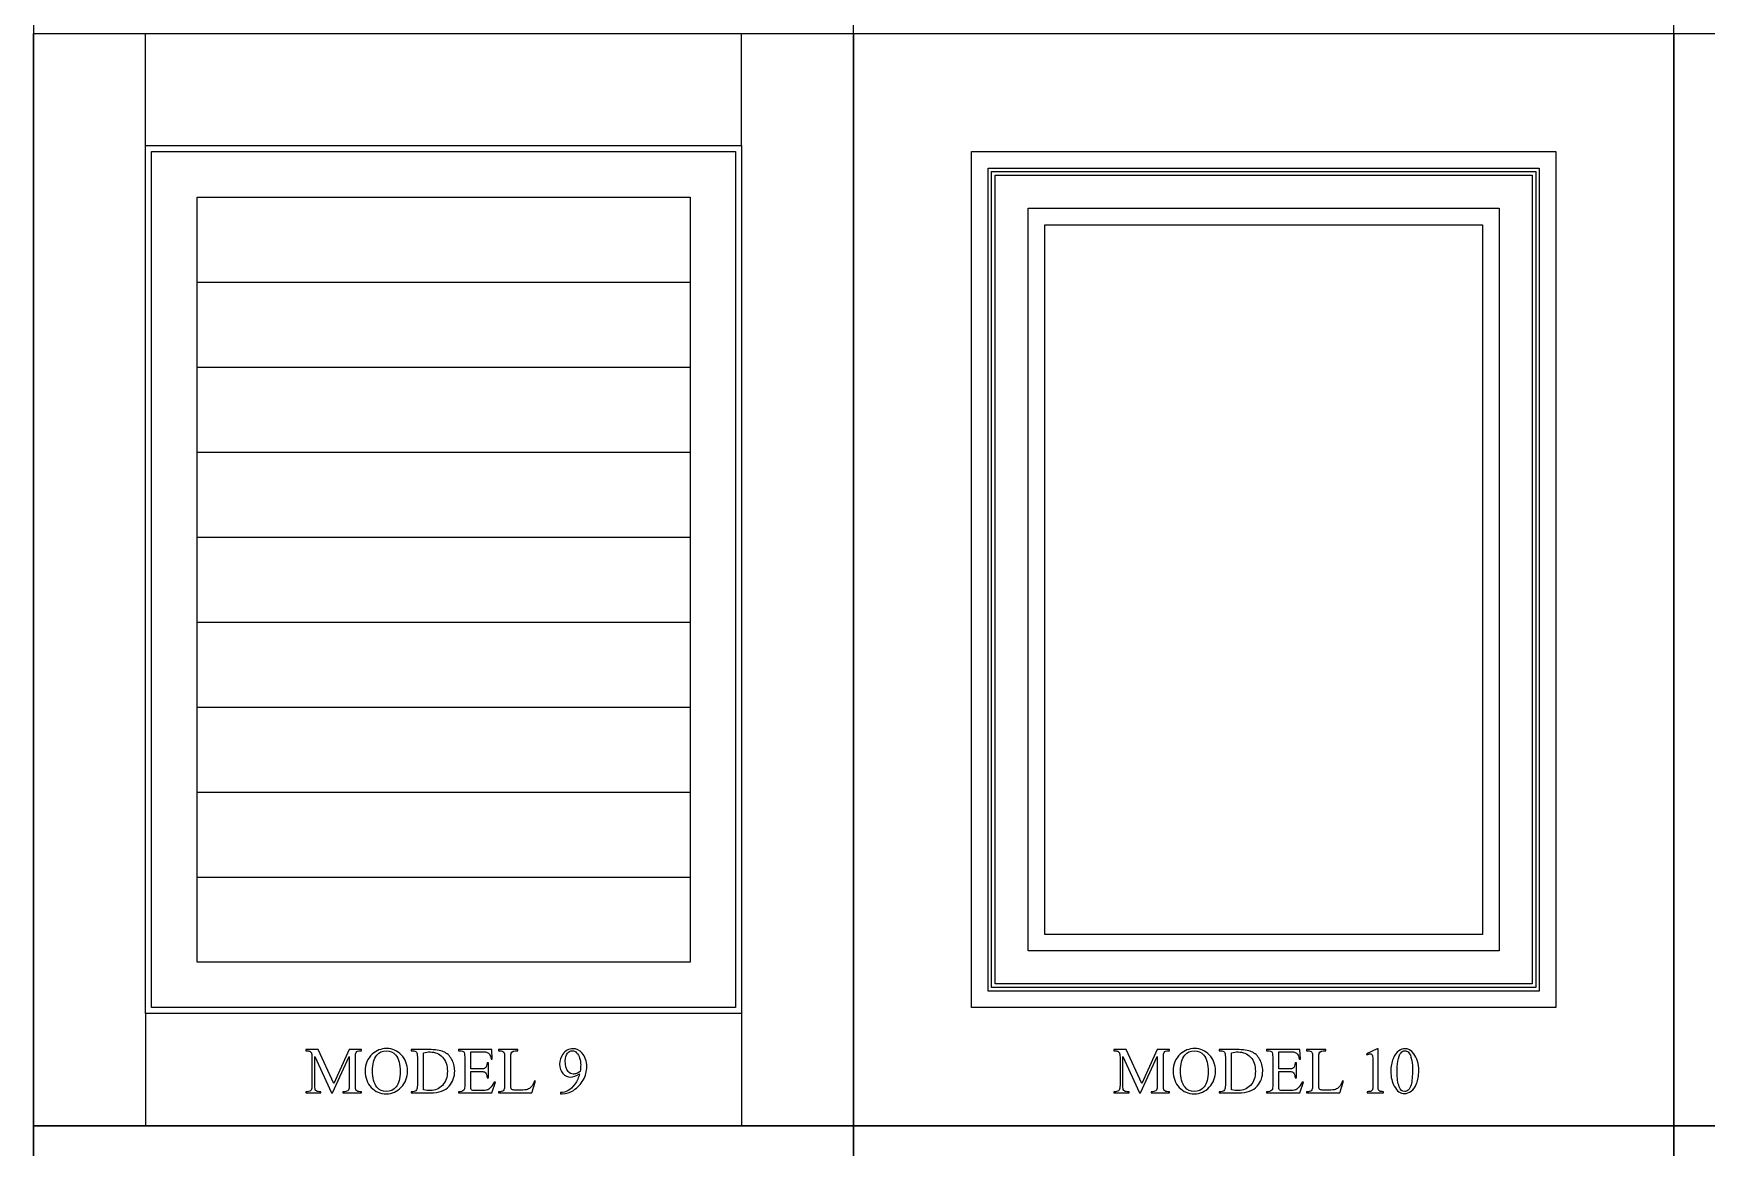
# Model space of a CAD drawing. Header units: millimetres. Extents: x 2553 to 3943, y 1218 to 3318.
# Drawn here: x 2553 to 3262, y 1671 to 2143 of the extents above; entities that cross this region are included whole.
import ezdxf

# ---------------------------------------------------------------- set-up
doc = ezdxf.new("R2010")
doc.units = ezdxf.units.MM
doc.layers.add('Katman 1', color=7, linetype='Continuous')

msp = doc.modelspace()

# ---------------------------------------------------------------- linework, layer by layer
for p, q in [((2900.93, 1218.25), (2900.93, 3068.25)), ((3248.43, 1218.25), (3248.43, 3068.25)), ((2553.43, 1680.75), (3943.43, 1680.75))]:
    msp.add_line(p, q)
at = {"color": 1}
for p, q in [((2600.93, 2095.75), (2600.93, 2143.25)), ((2853.43, 2095.75), (2853.43, 2143.25)), ((2600.93, 1728.25), (2600.93, 1680.75)), ((2853.43, 1728.25), (2853.43, 1680.75))]:
    msp.add_line(p, q, dxfattribs=at)
at = {"color": 40}
for p, q in [((2622.73, 2037.96), (2831.63, 2037.96)), ((2622.73, 2001.97), (2831.63, 2001.97)), ((2622.73, 1965.98), (2831.63, 1965.98)), ((2622.73, 1929.99), (2831.63, 1929.99)), ((2622.73, 1894), (2831.63, 1894)), ((2622.73, 1858.01), (2831.63, 1858.01)), ((2622.73, 1822.02), (2831.63, 1822.02)), ((2622.73, 1786.04), (2831.63, 1786.04))]:
    msp.add_line(p, q, dxfattribs=at)
msp.add_lwpolyline([(3943.43, 3068.25, 0.414214), (3693.43, 3318.25), (2803.43, 3318.25, 0.414214), (2553.43, 3068.25), (2553.43, 1218.25), (3943.43, 1218.25)], format="xyb", close=True)
for points in [[(2553.43, 2143.25), (2900.93, 2143.25), (2900.93, 1680.75), (2553.43, 1680.75)], [(2900.93, 2143.25), (3248.43, 2143.25), (3248.43, 1680.75), (2900.93, 1680.75)], [(3248.43, 2143.25), (3595.93, 2143.25), (3595.93, 1680.75), (3248.43, 1680.75)], [(2957.93, 2086.25), (3191.43, 2086.25), (3191.43, 1737.75), (2957.93, 1737.75)], [(2553.43, 1680.75), (2900.93, 1680.75), (2900.93, 1218.25), (2553.43, 1218.25)], [(2900.93, 1680.75), (3248.43, 1680.75), (3248.43, 1218.25), (2900.93, 1218.25)], [(3248.43, 1680.75), (3595.93, 1680.75), (3595.93, 1218.25), (3248.43, 1218.25)]]:
    msp.add_lwpolyline(points, close=True)
at = {"color": 1}
for points in [[(2600.93, 2095.75), (2853.43, 2095.75), (2853.43, 1728.25), (2600.93, 1728.25)], [(2959.43, 2084.75), (3189.93, 2084.75), (3189.93, 1739.25), (2959.43, 1739.25)]]:
    msp.add_lwpolyline(points, close=True, dxfattribs=at)
at = {"color": 40}
msp.add_lwpolyline([(2603.43, 2093.25), (2850.93, 2093.25), (2850.93, 1730.75), (2603.43, 1730.75)], close=True, dxfattribs=at)
at = {"color": 3}
msp.add_lwpolyline([(2950.93, 2093.25), (3198.43, 2093.25), (3198.43, 1730.75), (2950.93, 1730.75)], close=True, dxfattribs=at)
at = {"color": 6}
for points in [[(2960.93, 2083.25), (3188.43, 2083.25), (3188.43, 1740.75), (2960.93, 1740.75)], [(2974.93, 2069.25), (3174.43, 2069.25), (3174.43, 1754.75), (2974.93, 1754.75)]]:
    msp.add_lwpolyline(points, close=True, dxfattribs=at)
at = {"color": 4}
msp.add_lwpolyline([(2622.73, 2073.95), (2831.63, 2073.95), (2831.63, 1750.05), (2622.73, 1750.05)], close=True, dxfattribs=at)
at = {"color": 5}
msp.add_lwpolyline([(2981.93, 2062.25), (3167.43, 2062.25), (3167.43, 1761.75), (2981.93, 1761.75)], close=True, dxfattribs=at)
at = {"layer": 'Katman 1', "color": 250}
for points, knots in [([(2679.71, 1694.65), (2679.71, 1694.65), (2672.63, 1710.08), (2672.63, 1710.08), (2672.63, 1710.08), (2672.63, 1697.83), (2672.63, 1697.83), (2672.63, 1696.7), (2672.75, 1695.99), (2673, 1695.71), (2673.34, 1695.33), (2673.87, 1695.14), (2674.6, 1695.14), (2674.6, 1695.14), (2675.26, 1695.14), (2675.26, 1695.14), (2675.26, 1695.14), (2675.26, 1694.65), (2675.26, 1694.65), (2675.26, 1694.65), (2668.81, 1694.65), (2668.81, 1694.65), (2668.81, 1694.65), (2668.81, 1695.14), (2668.81, 1695.14), (2668.81, 1695.14), (2669.47, 1695.14), (2669.47, 1695.14), (2670.25, 1695.14), (2670.81, 1695.38), (2671.14, 1695.85), (2671.34, 1696.14), (2671.44, 1696.8), (2671.44, 1697.83), (2671.44, 1697.83), (2671.44, 1709.81), (2671.44, 1709.81), (2671.44, 1710.62), (2671.35, 1711.21), (2671.17, 1711.57), (2671.04, 1711.83), (2670.8, 1712.05), (2670.46, 1712.23), (2670.12, 1712.41), (2669.57, 1712.49), (2668.81, 1712.49), (2668.81, 1712.49), (2668.81, 1712.99), (2668.81, 1712.99), (2668.81, 1712.99), (2674.07, 1712.99), (2674.07, 1712.99), (2674.07, 1712.99), (2680.68, 1698.65), (2680.68, 1698.65), (2680.68, 1698.65), (2687.24, 1712.99), (2687.24, 1712.99), (2687.24, 1712.99), (2692.44, 1712.99), (2692.44, 1712.99), (2692.44, 1712.99), (2692.44, 1712.49), (2692.44, 1712.49), (2692.44, 1712.49), (2691.8, 1712.49), (2691.8, 1712.49), (2691, 1712.49), (2690.45, 1712.26), (2690.11, 1711.79), (2689.92, 1711.5), (2689.81, 1710.84), (2689.81, 1709.81), (2689.81, 1709.81), (2689.81, 1697.83), (2689.81, 1697.83), (2689.81, 1696.7), (2689.94, 1695.99), (2690.2, 1695.71), (2690.53, 1695.33), (2691.07, 1695.14), (2691.8, 1695.14), (2691.8, 1695.14), (2692.44, 1695.14), (2692.44, 1695.14), (2692.44, 1695.14), (2692.44, 1694.65), (2692.44, 1694.65), (2692.44, 1694.65), (2684.58, 1694.65), (2684.58, 1694.65), (2684.58, 1694.65), (2684.58, 1695.14), (2684.58, 1695.14), (2684.58, 1695.14), (2685.24, 1695.14), (2685.24, 1695.14), (2686.04, 1695.14), (2686.59, 1695.38), (2686.91, 1695.85), (2687.11, 1696.14), (2687.21, 1696.8), (2687.21, 1697.83), (2687.21, 1697.83), (2687.21, 1710.08), (2687.21, 1710.08), (2687.21, 1710.08), (2680.16, 1694.65), (2680.16, 1694.65), (2680.16, 1694.65), (2679.71, 1694.65), (2679.71, 1694.65)], [0, 0, 0, 0, 0.027027, 0.027027, 0.027027, 0.054054, 0.054054, 0.054054, 0.081081, 0.081081, 0.081081, 0.108108, 0.108108, 0.108108, 0.135135, 0.135135, 0.135135, 0.162162, 0.162162, 0.162162, 0.189189, 0.189189, 0.189189, 0.216216, 0.216216, 0.216216, 0.243243, 0.243243, 0.243243, 0.27027, 0.27027, 0.27027, 0.297297, 0.297297, 0.297297, 0.324324, 0.324324, 0.324324, 0.351351, 0.351351, 0.351351, 0.378378, 0.378378, 0.378378, 0.405405, 0.405405, 0.405405, 0.432432, 0.432432, 0.432432, 0.459459, 0.459459, 0.459459, 0.486486, 0.486486, 0.486486, 0.513514, 0.513514, 0.513514, 0.540541, 0.540541, 0.540541, 0.567568, 0.567568, 0.567568, 0.594595, 0.594595, 0.594595, 0.621622, 0.621622, 0.621622, 0.648649, 0.648649, 0.648649, 0.675676, 0.675676, 0.675676, 0.702703, 0.702703, 0.702703, 0.72973, 0.72973, 0.72973, 0.756757, 0.756757, 0.756757, 0.783784, 0.783784, 0.783784, 0.810811, 0.810811, 0.810811, 0.837838, 0.837838, 0.837838, 0.864865, 0.864865, 0.864865, 0.891892, 0.891892, 0.891892, 0.918919, 0.918919, 0.918919, 0.945946, 0.945946, 0.945946, 0.972973, 0.972973, 0.972973, 1, 1, 1, 1]), ([(2703.11, 1713.41), (2705.49, 1713.41), (2707.55, 1712.5), (2709.29, 1710.7), (2711.03, 1708.89), (2711.9, 1706.63), (2711.9, 1703.93), (2711.9, 1701.14), (2711.02, 1698.83), (2709.27, 1696.99), (2707.51, 1695.15), (2705.39, 1694.23), (2702.89, 1694.23), (2700.38, 1694.23), (2698.26, 1695.13), (2696.54, 1696.92), (2694.83, 1698.72), (2693.97, 1701.04), (2693.97, 1703.89), (2693.97, 1706.8), (2694.96, 1709.17), (2696.94, 1711.01), (2698.66, 1712.61), (2700.72, 1713.41), (2703.11, 1713.41)], [0, 0, 0, 0, 0.125, 0.125, 0.125, 0.25, 0.25, 0.25, 0.375, 0.375, 0.375, 0.5, 0.5, 0.5, 0.625, 0.625, 0.625, 0.75, 0.75, 0.75, 0.875, 0.875, 0.875, 1, 1, 1, 1]), ([(2702.85, 1712.44), (2701.22, 1712.44), (2699.9, 1711.83), (2698.92, 1710.61), (2697.69, 1709.1), (2697.07, 1706.88), (2697.07, 1703.95), (2697.07, 1700.96), (2697.71, 1698.65), (2698.98, 1697.04), (2699.96, 1695.81), (2701.26, 1695.2), (2702.87, 1695.2), (2704.59, 1695.2), (2706, 1695.87), (2707.12, 1697.21), (2708.24, 1698.56), (2708.8, 1700.68), (2708.8, 1703.57), (2708.8, 1706.71), (2708.18, 1709.06), (2706.95, 1710.6), (2705.96, 1711.83), (2704.6, 1712.44), (2702.85, 1712.44)], [0, 0, 0, 0, 0.125, 0.125, 0.125, 0.25, 0.25, 0.25, 0.375, 0.375, 0.375, 0.5, 0.5, 0.5, 0.625, 0.625, 0.625, 0.75, 0.75, 0.75, 0.875, 0.875, 0.875, 1, 1, 1, 1]), ([(2713.45, 1694.65), (2713.45, 1694.65), (2713.45, 1695.14), (2713.45, 1695.14), (2713.45, 1695.14), (2714.14, 1695.14), (2714.14, 1695.14), (2714.92, 1695.14), (2715.47, 1695.39), (2715.79, 1695.89), (2715.99, 1696.18), (2716.08, 1696.85), (2716.08, 1697.88), (2716.08, 1697.88), (2716.08, 1709.75), (2716.08, 1709.75), (2716.08, 1710.9), (2715.96, 1711.61), (2715.7, 1711.9), (2715.35, 1712.3), (2714.83, 1712.49), (2714.14, 1712.49), (2714.14, 1712.49), (2713.45, 1712.49), (2713.45, 1712.49), (2713.45, 1712.49), (2713.45, 1712.99), (2713.45, 1712.99), (2713.45, 1712.99), (2720.91, 1712.99), (2720.91, 1712.99), (2723.65, 1712.99), (2725.74, 1712.68), (2727.16, 1712.06), (2728.59, 1711.44), (2729.74, 1710.4), (2730.61, 1708.95), (2731.48, 1707.49), (2731.91, 1705.82), (2731.91, 1703.92), (2731.91, 1701.36), (2731.14, 1699.23), (2729.59, 1697.51), (2727.85, 1695.6), (2725.2, 1694.65), (2721.64, 1694.65), (2721.64, 1694.65), (2713.45, 1694.65), (2713.45, 1694.65)], [0, 0, 0, 0, 0.0625, 0.0625, 0.0625, 0.125, 0.125, 0.125, 0.1875, 0.1875, 0.1875, 0.25, 0.25, 0.25, 0.3125, 0.3125, 0.3125, 0.375, 0.375, 0.375, 0.4375, 0.4375, 0.4375, 0.5, 0.5, 0.5, 0.5625, 0.5625, 0.5625, 0.625, 0.625, 0.625, 0.6875, 0.6875, 0.6875, 0.75, 0.75, 0.75, 0.8125, 0.8125, 0.8125, 0.875, 0.875, 0.875, 0.9375, 0.9375, 0.9375, 1, 1, 1, 1]), ([(2718.68, 1695.99), (2719.83, 1695.74), (2720.78, 1695.61), (2721.56, 1695.61), (2723.64, 1695.61), (2725.37, 1696.35), (2726.75, 1697.82), (2728.12, 1699.29), (2728.81, 1701.28), (2728.81, 1703.79), (2728.81, 1706.32), (2728.12, 1708.32), (2726.75, 1709.78), (2725.37, 1711.24), (2723.61, 1711.97), (2721.45, 1711.97), (2720.64, 1711.97), (2719.72, 1711.84), (2718.68, 1711.58), (2718.68, 1711.58), (2718.68, 1695.99), (2718.68, 1695.99)], [0, 0, 0, 0, 0.142857, 0.142857, 0.142857, 0.285714, 0.285714, 0.285714, 0.428571, 0.428571, 0.428571, 0.571429, 0.571429, 0.571429, 0.714286, 0.714286, 0.714286, 0.857143, 0.857143, 0.857143, 1, 1, 1, 1]), ([(2738.75, 1712), (2738.75, 1712), (2738.75, 1704.75), (2738.75, 1704.75), (2738.75, 1704.75), (2742.79, 1704.75), (2742.79, 1704.75), (2743.84, 1704.75), (2744.53, 1704.9), (2744.88, 1705.22), (2745.35, 1705.63), (2745.61, 1706.36), (2745.67, 1707.4), (2745.67, 1707.4), (2746.17, 1707.4), (2746.17, 1707.4), (2746.17, 1707.4), (2746.17, 1701.01), (2746.17, 1701.01), (2746.17, 1701.01), (2745.67, 1701.01), (2745.67, 1701.01), (2745.54, 1701.9), (2745.41, 1702.48), (2745.29, 1702.73), (2745.13, 1703.05), (2744.86, 1703.3), (2744.49, 1703.48), (2744.12, 1703.66), (2743.56, 1703.75), (2742.79, 1703.75), (2742.79, 1703.75), (2738.75, 1703.75), (2738.75, 1703.75), (2738.75, 1703.75), (2738.75, 1697.7), (2738.75, 1697.7), (2738.75, 1696.89), (2738.79, 1696.39), (2738.86, 1696.22), (2738.93, 1696.04), (2739.05, 1695.9), (2739.23, 1695.8), (2739.41, 1695.69), (2739.76, 1695.64), (2740.26, 1695.64), (2740.26, 1695.64), (2743.37, 1695.64), (2743.37, 1695.64), (2744.4, 1695.64), (2745.15, 1695.72), (2745.62, 1695.86), (2746.09, 1696), (2746.54, 1696.29), (2746.97, 1696.71), (2747.53, 1697.27), (2748.1, 1698.11), (2748.68, 1699.24), (2748.68, 1699.24), (2749.24, 1699.24), (2749.24, 1699.24), (2749.24, 1699.24), (2747.66, 1694.65), (2747.66, 1694.65), (2747.66, 1694.65), (2733.52, 1694.65), (2733.52, 1694.65), (2733.52, 1694.65), (2733.52, 1695.14), (2733.52, 1695.14), (2733.52, 1695.14), (2734.17, 1695.14), (2734.17, 1695.14), (2734.6, 1695.14), (2735.01, 1695.25), (2735.4, 1695.46), (2735.69, 1695.6), (2735.89, 1695.82), (2735.99, 1696.11), (2736.1, 1696.4), (2736.15, 1696.99), (2736.15, 1697.88), (2736.15, 1697.88), (2736.15, 1709.81), (2736.15, 1709.81), (2736.15, 1710.97), (2736.03, 1711.69), (2735.8, 1711.95), (2735.47, 1712.31), (2734.93, 1712.49), (2734.17, 1712.49), (2734.17, 1712.49), (2733.52, 1712.49), (2733.52, 1712.49), (2733.52, 1712.49), (2733.52, 1712.99), (2733.52, 1712.99), (2733.52, 1712.99), (2747.66, 1712.99), (2747.66, 1712.99), (2747.66, 1712.99), (2747.85, 1708.95), (2747.85, 1708.95), (2747.85, 1708.95), (2747.33, 1708.95), (2747.33, 1708.95), (2747.14, 1709.93), (2746.93, 1710.59), (2746.7, 1710.96), (2746.47, 1711.32), (2746.13, 1711.6), (2745.68, 1711.79), (2745.32, 1711.93), (2744.69, 1712), (2743.78, 1712), (2743.78, 1712), (2738.75, 1712), (2738.75, 1712)], [0, 0, 0, 0, 0.025641, 0.025641, 0.025641, 0.051282, 0.051282, 0.051282, 0.076923, 0.076923, 0.076923, 0.102564, 0.102564, 0.102564, 0.128205, 0.128205, 0.128205, 0.153846, 0.153846, 0.153846, 0.179487, 0.179487, 0.179487, 0.205128, 0.205128, 0.205128, 0.230769, 0.230769, 0.230769, 0.25641, 0.25641, 0.25641, 0.282051, 0.282051, 0.282051, 0.307692, 0.307692, 0.307692, 0.333333, 0.333333, 0.333333, 0.358974, 0.358974, 0.358974, 0.384615, 0.384615, 0.384615, 0.410256, 0.410256, 0.410256, 0.435897, 0.435897, 0.435897, 0.461538, 0.461538, 0.461538, 0.487179, 0.487179, 0.487179, 0.512821, 0.512821, 0.512821, 0.538462, 0.538462, 0.538462, 0.564103, 0.564103, 0.564103, 0.589744, 0.589744, 0.589744, 0.615385, 0.615385, 0.615385, 0.641026, 0.641026, 0.641026, 0.666667, 0.666667, 0.666667, 0.692308, 0.692308, 0.692308, 0.717949, 0.717949, 0.717949, 0.74359, 0.74359, 0.74359, 0.769231, 0.769231, 0.769231, 0.794872, 0.794872, 0.794872, 0.820513, 0.820513, 0.820513, 0.846154, 0.846154, 0.846154, 0.871795, 0.871795, 0.871795, 0.897436, 0.897436, 0.897436, 0.923077, 0.923077, 0.923077, 0.948718, 0.948718, 0.948718, 0.974359, 0.974359, 0.974359, 1, 1, 1, 1]), ([(2765.75, 1699.71), (2765.75, 1699.71), (2766.19, 1699.61), (2766.19, 1699.61), (2766.19, 1699.61), (2764.62, 1694.65), (2764.62, 1694.65), (2764.62, 1694.65), (2750.42, 1694.65), (2750.42, 1694.65), (2750.42, 1694.65), (2750.42, 1695.14), (2750.42, 1695.14), (2750.42, 1695.14), (2751.11, 1695.14), (2751.11, 1695.14), (2751.88, 1695.14), (2752.44, 1695.39), (2752.77, 1695.9), (2752.96, 1696.18), (2753.05, 1696.85), (2753.05, 1697.88), (2753.05, 1697.88), (2753.05, 1709.75), (2753.05, 1709.75), (2753.05, 1710.9), (2752.93, 1711.61), (2752.67, 1711.9), (2752.32, 1712.3), (2751.8, 1712.49), (2751.11, 1712.49), (2751.11, 1712.49), (2750.42, 1712.49), (2750.42, 1712.49), (2750.42, 1712.49), (2750.42, 1712.99), (2750.42, 1712.99), (2750.42, 1712.99), (2758.72, 1712.99), (2758.72, 1712.99), (2758.72, 1712.99), (2758.72, 1712.49), (2758.72, 1712.49), (2757.75, 1712.5), (2757.07, 1712.42), (2756.67, 1712.23), (2756.28, 1712.04), (2756.01, 1711.8), (2755.87, 1711.52), (2755.73, 1711.24), (2755.65, 1710.55), (2755.65, 1709.48), (2755.65, 1709.48), (2755.65, 1697.91), (2755.65, 1697.91), (2755.65, 1697.16), (2755.73, 1696.65), (2755.87, 1696.37), (2755.98, 1696.17), (2756.15, 1696.03), (2756.37, 1695.94), (2756.59, 1695.85), (2757.3, 1695.81), (2758.48, 1695.81), (2758.48, 1695.81), (2759.82, 1695.81), (2759.82, 1695.81), (2761.23, 1695.81), (2762.22, 1695.91), (2762.79, 1696.12), (2763.35, 1696.32), (2763.88, 1696.69), (2764.35, 1697.22), (2764.81, 1697.74), (2765.28, 1698.58), (2765.75, 1699.71)], [0, 0, 0, 0, 0.04, 0.04, 0.04, 0.08, 0.08, 0.08, 0.12, 0.12, 0.12, 0.16, 0.16, 0.16, 0.2, 0.2, 0.2, 0.24, 0.24, 0.24, 0.28, 0.28, 0.28, 0.32, 0.32, 0.32, 0.36, 0.36, 0.36, 0.4, 0.4, 0.4, 0.44, 0.44, 0.44, 0.48, 0.48, 0.48, 0.52, 0.52, 0.52, 0.56, 0.56, 0.56, 0.6, 0.6, 0.6, 0.64, 0.64, 0.64, 0.68, 0.68, 0.68, 0.72, 0.72, 0.72, 0.76, 0.76, 0.76, 0.8, 0.8, 0.8, 0.84, 0.84, 0.84, 0.88, 0.88, 0.88, 0.92, 0.92, 0.92, 0.96, 0.96, 0.96, 1, 1, 1, 1]), ([(2776.69, 1694.26), (2776.69, 1694.26), (2776.69, 1694.76), (2776.69, 1694.76), (2777.86, 1694.78), (2778.95, 1695.05), (2779.95, 1695.58), (2780.96, 1696.11), (2781.93, 1697.04), (2782.87, 1698.35), (2783.81, 1699.68), (2784.46, 1701.13), (2784.83, 1702.69), (2783.42, 1701.79), (2782.15, 1701.34), (2781.01, 1701.34), (2779.72, 1701.34), (2778.62, 1701.84), (2777.71, 1702.83), (2776.79, 1703.83), (2776.33, 1705.15), (2776.33, 1706.79), (2776.33, 1708.39), (2776.79, 1709.82), (2777.71, 1711.07), (2778.81, 1712.59), (2780.26, 1713.35), (2782.04, 1713.35), (2783.54, 1713.35), (2784.83, 1712.73), (2785.9, 1711.48), (2787.21, 1709.94), (2787.87, 1708.04), (2787.87, 1705.78), (2787.87, 1703.74), (2787.37, 1701.84), (2786.37, 1700.08), (2785.37, 1698.32), (2783.98, 1696.86), (2782.2, 1695.69), (2780.75, 1694.74), (2779.17, 1694.26), (2777.46, 1694.26), (2777.46, 1694.26), (2776.69, 1694.26), (2776.69, 1694.26)], [0, 0, 0, 0, 0.066667, 0.066667, 0.066667, 0.133333, 0.133333, 0.133333, 0.2, 0.2, 0.2, 0.266667, 0.266667, 0.266667, 0.333333, 0.333333, 0.333333, 0.4, 0.4, 0.4, 0.466667, 0.466667, 0.466667, 0.533333, 0.533333, 0.533333, 0.6, 0.6, 0.6, 0.666667, 0.666667, 0.666667, 0.733333, 0.733333, 0.733333, 0.8, 0.8, 0.8, 0.866667, 0.866667, 0.866667, 0.933333, 0.933333, 0.933333, 1, 1, 1, 1]), ([(2785.05, 1703.69), (2785.21, 1704.86), (2785.3, 1705.8), (2785.3, 1706.5), (2785.3, 1707.37), (2785.15, 1708.32), (2784.85, 1709.33), (2784.55, 1710.34), (2784.13, 1711.11), (2783.59, 1711.65), (2783.05, 1712.19), (2782.43, 1712.47), (2781.74, 1712.47), (2780.94, 1712.47), (2780.24, 1712.11), (2779.64, 1711.39), (2779.04, 1710.67), (2778.74, 1709.6), (2778.74, 1708.17), (2778.74, 1706.28), (2779.14, 1704.79), (2779.94, 1703.72), (2780.52, 1702.95), (2781.24, 1702.56), (2782.09, 1702.56), (2782.5, 1702.56), (2782.99, 1702.66), (2783.55, 1702.86), (2784.12, 1703.05), (2784.62, 1703.34), (2785.05, 1703.69)], [0, 0, 0, 0, 0.1, 0.1, 0.1, 0.2, 0.2, 0.2, 0.3, 0.3, 0.3, 0.4, 0.4, 0.4, 0.5, 0.5, 0.5, 0.6, 0.6, 0.6, 0.7, 0.7, 0.7, 0.8, 0.8, 0.8, 0.9, 0.9, 0.9, 1, 1, 1, 1]), ([(3022.08, 1694.65), (3022.08, 1694.65), (3015, 1710.08), (3015, 1710.08), (3015, 1710.08), (3015, 1697.83), (3015, 1697.83), (3015, 1696.7), (3015.12, 1695.99), (3015.36, 1695.71), (3015.7, 1695.33), (3016.24, 1695.14), (3016.97, 1695.14), (3016.97, 1695.14), (3017.62, 1695.14), (3017.62, 1695.14), (3017.62, 1695.14), (3017.62, 1694.65), (3017.62, 1694.65), (3017.62, 1694.65), (3011.18, 1694.65), (3011.18, 1694.65), (3011.18, 1694.65), (3011.18, 1695.14), (3011.18, 1695.14), (3011.18, 1695.14), (3011.84, 1695.14), (3011.84, 1695.14), (3012.62, 1695.14), (3013.17, 1695.38), (3013.51, 1695.85), (3013.7, 1696.14), (3013.81, 1696.8), (3013.81, 1697.83), (3013.81, 1697.83), (3013.81, 1709.81), (3013.81, 1709.81), (3013.81, 1710.62), (3013.71, 1711.21), (3013.53, 1711.57), (3013.4, 1711.83), (3013.17, 1712.05), (3012.83, 1712.23), (3012.48, 1712.41), (3011.93, 1712.49), (3011.18, 1712.49), (3011.18, 1712.49), (3011.18, 1712.99), (3011.18, 1712.99), (3011.18, 1712.99), (3016.43, 1712.99), (3016.43, 1712.99), (3016.43, 1712.99), (3023.05, 1698.65), (3023.05, 1698.65), (3023.05, 1698.65), (3029.6, 1712.99), (3029.6, 1712.99), (3029.6, 1712.99), (3034.81, 1712.99), (3034.81, 1712.99), (3034.81, 1712.99), (3034.81, 1712.49), (3034.81, 1712.49), (3034.81, 1712.49), (3034.17, 1712.49), (3034.17, 1712.49), (3033.37, 1712.49), (3032.81, 1712.26), (3032.48, 1711.79), (3032.28, 1711.5), (3032.18, 1710.84), (3032.18, 1709.81), (3032.18, 1709.81), (3032.18, 1697.83), (3032.18, 1697.83), (3032.18, 1696.7), (3032.31, 1695.99), (3032.56, 1695.71), (3032.9, 1695.33), (3033.43, 1695.14), (3034.17, 1695.14), (3034.17, 1695.14), (3034.81, 1695.14), (3034.81, 1695.14), (3034.81, 1695.14), (3034.81, 1694.65), (3034.81, 1694.65), (3034.81, 1694.65), (3026.95, 1694.65), (3026.95, 1694.65), (3026.95, 1694.65), (3026.95, 1695.14), (3026.95, 1695.14), (3026.95, 1695.14), (3027.61, 1695.14), (3027.61, 1695.14), (3028.4, 1695.14), (3028.96, 1695.38), (3029.28, 1695.85), (3029.48, 1696.14), (3029.58, 1696.8), (3029.58, 1697.83), (3029.58, 1697.83), (3029.58, 1710.08), (3029.58, 1710.08), (3029.58, 1710.08), (3022.52, 1694.65), (3022.52, 1694.65), (3022.52, 1694.65), (3022.08, 1694.65), (3022.08, 1694.65)], [0, 0, 0, 0, 0.027027, 0.027027, 0.027027, 0.054054, 0.054054, 0.054054, 0.081081, 0.081081, 0.081081, 0.108108, 0.108108, 0.108108, 0.135135, 0.135135, 0.135135, 0.162162, 0.162162, 0.162162, 0.189189, 0.189189, 0.189189, 0.216216, 0.216216, 0.216216, 0.243243, 0.243243, 0.243243, 0.27027, 0.27027, 0.27027, 0.297297, 0.297297, 0.297297, 0.324324, 0.324324, 0.324324, 0.351351, 0.351351, 0.351351, 0.378378, 0.378378, 0.378378, 0.405405, 0.405405, 0.405405, 0.432432, 0.432432, 0.432432, 0.459459, 0.459459, 0.459459, 0.486486, 0.486486, 0.486486, 0.513514, 0.513514, 0.513514, 0.540541, 0.540541, 0.540541, 0.567568, 0.567568, 0.567568, 0.594595, 0.594595, 0.594595, 0.621622, 0.621622, 0.621622, 0.648649, 0.648649, 0.648649, 0.675676, 0.675676, 0.675676, 0.702703, 0.702703, 0.702703, 0.72973, 0.72973, 0.72973, 0.756757, 0.756757, 0.756757, 0.783784, 0.783784, 0.783784, 0.810811, 0.810811, 0.810811, 0.837838, 0.837838, 0.837838, 0.864865, 0.864865, 0.864865, 0.891892, 0.891892, 0.891892, 0.918919, 0.918919, 0.918919, 0.945946, 0.945946, 0.945946, 0.972973, 0.972973, 0.972973, 1, 1, 1, 1]), ([(3045.48, 1713.41), (3047.85, 1713.41), (3049.91, 1712.5), (3051.65, 1710.7), (3053.39, 1708.89), (3054.27, 1706.63), (3054.27, 1703.93), (3054.27, 1701.14), (3053.39, 1698.83), (3051.63, 1696.99), (3049.88, 1695.15), (3047.75, 1694.23), (3045.26, 1694.23), (3042.74, 1694.23), (3040.62, 1695.13), (3038.91, 1696.92), (3037.19, 1698.72), (3036.34, 1701.04), (3036.34, 1703.89), (3036.34, 1706.8), (3037.33, 1709.17), (3039.3, 1711.01), (3041.03, 1712.61), (3043.08, 1713.41), (3045.48, 1713.41)], [0, 0, 0, 0, 0.125, 0.125, 0.125, 0.25, 0.25, 0.25, 0.375, 0.375, 0.375, 0.5, 0.5, 0.5, 0.625, 0.625, 0.625, 0.75, 0.75, 0.75, 0.875, 0.875, 0.875, 1, 1, 1, 1]), ([(3045.22, 1712.44), (3043.58, 1712.44), (3042.27, 1711.83), (3041.28, 1710.61), (3040.05, 1709.1), (3039.43, 1706.88), (3039.43, 1703.95), (3039.43, 1700.96), (3040.07, 1698.65), (3041.35, 1697.04), (3042.33, 1695.81), (3043.62, 1695.2), (3045.23, 1695.2), (3046.95, 1695.2), (3048.37, 1695.87), (3049.49, 1697.21), (3050.61, 1698.56), (3051.17, 1700.68), (3051.17, 1703.57), (3051.17, 1706.71), (3050.55, 1709.06), (3049.32, 1710.6), (3048.33, 1711.83), (3046.97, 1712.44), (3045.22, 1712.44)], [0, 0, 0, 0, 0.125, 0.125, 0.125, 0.25, 0.25, 0.25, 0.375, 0.375, 0.375, 0.5, 0.5, 0.5, 0.625, 0.625, 0.625, 0.75, 0.75, 0.75, 0.875, 0.875, 0.875, 1, 1, 1, 1]), ([(3055.82, 1694.65), (3055.82, 1694.65), (3055.82, 1695.14), (3055.82, 1695.14), (3055.82, 1695.14), (3056.51, 1695.14), (3056.51, 1695.14), (3057.28, 1695.14), (3057.83, 1695.39), (3058.15, 1695.89), (3058.35, 1696.18), (3058.45, 1696.85), (3058.45, 1697.88), (3058.45, 1697.88), (3058.45, 1709.75), (3058.45, 1709.75), (3058.45, 1710.9), (3058.32, 1711.61), (3058.07, 1711.9), (3057.72, 1712.3), (3057.2, 1712.49), (3056.51, 1712.49), (3056.51, 1712.49), (3055.82, 1712.49), (3055.82, 1712.49), (3055.82, 1712.49), (3055.82, 1712.99), (3055.82, 1712.99), (3055.82, 1712.99), (3063.28, 1712.99), (3063.28, 1712.99), (3066.02, 1712.99), (3068.1, 1712.68), (3069.53, 1712.06), (3070.96, 1711.44), (3072.1, 1710.4), (3072.97, 1708.95), (3073.84, 1707.49), (3074.28, 1705.82), (3074.28, 1703.92), (3074.28, 1701.36), (3073.5, 1699.23), (3071.95, 1697.51), (3070.21, 1695.6), (3067.57, 1694.65), (3064.01, 1694.65), (3064.01, 1694.65), (3055.82, 1694.65), (3055.82, 1694.65)], [0, 0, 0, 0, 0.0625, 0.0625, 0.0625, 0.125, 0.125, 0.125, 0.1875, 0.1875, 0.1875, 0.25, 0.25, 0.25, 0.3125, 0.3125, 0.3125, 0.375, 0.375, 0.375, 0.4375, 0.4375, 0.4375, 0.5, 0.5, 0.5, 0.5625, 0.5625, 0.5625, 0.625, 0.625, 0.625, 0.6875, 0.6875, 0.6875, 0.75, 0.75, 0.75, 0.8125, 0.8125, 0.8125, 0.875, 0.875, 0.875, 0.9375, 0.9375, 0.9375, 1, 1, 1, 1]), ([(3061.05, 1695.99), (3062.19, 1695.74), (3063.15, 1695.61), (3063.92, 1695.61), (3066.01, 1695.61), (3067.74, 1696.35), (3069.12, 1697.82), (3070.49, 1699.29), (3071.18, 1701.28), (3071.18, 1703.79), (3071.18, 1706.32), (3070.49, 1708.32), (3069.12, 1709.78), (3067.74, 1711.24), (3065.97, 1711.97), (3063.81, 1711.97), (3063.01, 1711.97), (3062.08, 1711.84), (3061.05, 1711.58), (3061.05, 1711.58), (3061.05, 1695.99), (3061.05, 1695.99)], [0, 0, 0, 0, 0.142857, 0.142857, 0.142857, 0.285714, 0.285714, 0.285714, 0.428571, 0.428571, 0.428571, 0.571429, 0.571429, 0.571429, 0.714286, 0.714286, 0.714286, 0.857143, 0.857143, 0.857143, 1, 1, 1, 1]), ([(3081.12, 1712), (3081.12, 1712), (3081.12, 1704.75), (3081.12, 1704.75), (3081.12, 1704.75), (3085.16, 1704.75), (3085.16, 1704.75), (3086.2, 1704.75), (3086.9, 1704.9), (3087.25, 1705.22), (3087.72, 1705.63), (3087.98, 1706.36), (3088.03, 1707.4), (3088.03, 1707.4), (3088.53, 1707.4), (3088.53, 1707.4), (3088.53, 1707.4), (3088.53, 1701.01), (3088.53, 1701.01), (3088.53, 1701.01), (3088.03, 1701.01), (3088.03, 1701.01), (3087.91, 1701.9), (3087.78, 1702.48), (3087.66, 1702.73), (3087.49, 1703.05), (3087.23, 1703.3), (3086.86, 1703.48), (3086.49, 1703.66), (3085.92, 1703.75), (3085.16, 1703.75), (3085.16, 1703.75), (3081.12, 1703.75), (3081.12, 1703.75), (3081.12, 1703.75), (3081.12, 1697.7), (3081.12, 1697.7), (3081.12, 1696.89), (3081.15, 1696.39), (3081.22, 1696.22), (3081.3, 1696.04), (3081.42, 1695.9), (3081.6, 1695.8), (3081.78, 1695.69), (3082.13, 1695.64), (3082.63, 1695.64), (3082.63, 1695.64), (3085.73, 1695.64), (3085.73, 1695.64), (3086.77, 1695.64), (3087.52, 1695.72), (3087.99, 1695.86), (3088.45, 1696), (3088.9, 1696.29), (3089.33, 1696.71), (3089.89, 1697.27), (3090.46, 1698.11), (3091.05, 1699.24), (3091.05, 1699.24), (3091.6, 1699.24), (3091.6, 1699.24), (3091.6, 1699.24), (3090.02, 1694.65), (3090.02, 1694.65), (3090.02, 1694.65), (3075.89, 1694.65), (3075.89, 1694.65), (3075.89, 1694.65), (3075.89, 1695.14), (3075.89, 1695.14), (3075.89, 1695.14), (3076.54, 1695.14), (3076.54, 1695.14), (3076.97, 1695.14), (3077.38, 1695.25), (3077.77, 1695.46), (3078.06, 1695.6), (3078.26, 1695.82), (3078.36, 1696.11), (3078.46, 1696.4), (3078.51, 1696.99), (3078.51, 1697.88), (3078.51, 1697.88), (3078.51, 1709.81), (3078.51, 1709.81), (3078.51, 1710.97), (3078.4, 1711.69), (3078.16, 1711.95), (3077.84, 1712.31), (3077.3, 1712.49), (3076.54, 1712.49), (3076.54, 1712.49), (3075.89, 1712.49), (3075.89, 1712.49), (3075.89, 1712.49), (3075.89, 1712.99), (3075.89, 1712.99), (3075.89, 1712.99), (3090.03, 1712.99), (3090.03, 1712.99), (3090.03, 1712.99), (3090.22, 1708.95), (3090.22, 1708.95), (3090.22, 1708.95), (3089.69, 1708.95), (3089.69, 1708.95), (3089.51, 1709.93), (3089.3, 1710.59), (3089.07, 1710.96), (3088.84, 1711.32), (3088.49, 1711.6), (3088.05, 1711.79), (3087.69, 1711.93), (3087.05, 1712), (3086.14, 1712), (3086.14, 1712), (3081.12, 1712), (3081.12, 1712)], [0, 0, 0, 0, 0.025641, 0.025641, 0.025641, 0.051282, 0.051282, 0.051282, 0.076923, 0.076923, 0.076923, 0.102564, 0.102564, 0.102564, 0.128205, 0.128205, 0.128205, 0.153846, 0.153846, 0.153846, 0.179487, 0.179487, 0.179487, 0.205128, 0.205128, 0.205128, 0.230769, 0.230769, 0.230769, 0.25641, 0.25641, 0.25641, 0.282051, 0.282051, 0.282051, 0.307692, 0.307692, 0.307692, 0.333333, 0.333333, 0.333333, 0.358974, 0.358974, 0.358974, 0.384615, 0.384615, 0.384615, 0.410256, 0.410256, 0.410256, 0.435897, 0.435897, 0.435897, 0.461538, 0.461538, 0.461538, 0.487179, 0.487179, 0.487179, 0.512821, 0.512821, 0.512821, 0.538462, 0.538462, 0.538462, 0.564103, 0.564103, 0.564103, 0.589744, 0.589744, 0.589744, 0.615385, 0.615385, 0.615385, 0.641026, 0.641026, 0.641026, 0.666667, 0.666667, 0.666667, 0.692308, 0.692308, 0.692308, 0.717949, 0.717949, 0.717949, 0.74359, 0.74359, 0.74359, 0.769231, 0.769231, 0.769231, 0.794872, 0.794872, 0.794872, 0.820513, 0.820513, 0.820513, 0.846154, 0.846154, 0.846154, 0.871795, 0.871795, 0.871795, 0.897436, 0.897436, 0.897436, 0.923077, 0.923077, 0.923077, 0.948718, 0.948718, 0.948718, 0.974359, 0.974359, 0.974359, 1, 1, 1, 1]), ([(3108.12, 1699.71), (3108.12, 1699.71), (3108.56, 1699.61), (3108.56, 1699.61), (3108.56, 1699.61), (3106.98, 1694.65), (3106.98, 1694.65), (3106.98, 1694.65), (3092.79, 1694.65), (3092.79, 1694.65), (3092.79, 1694.65), (3092.79, 1695.14), (3092.79, 1695.14), (3092.79, 1695.14), (3093.48, 1695.14), (3093.48, 1695.14), (3094.25, 1695.14), (3094.8, 1695.39), (3095.14, 1695.9), (3095.32, 1696.18), (3095.42, 1696.85), (3095.42, 1697.88), (3095.42, 1697.88), (3095.42, 1709.75), (3095.42, 1709.75), (3095.42, 1710.9), (3095.29, 1711.61), (3095.04, 1711.9), (3094.69, 1712.3), (3094.17, 1712.49), (3093.48, 1712.49), (3093.48, 1712.49), (3092.79, 1712.49), (3092.79, 1712.49), (3092.79, 1712.49), (3092.79, 1712.99), (3092.79, 1712.99), (3092.79, 1712.99), (3101.09, 1712.99), (3101.09, 1712.99), (3101.09, 1712.99), (3101.09, 1712.49), (3101.09, 1712.49), (3100.12, 1712.5), (3099.43, 1712.42), (3099.04, 1712.23), (3098.65, 1712.04), (3098.38, 1711.8), (3098.23, 1711.52), (3098.09, 1711.24), (3098.02, 1710.55), (3098.02, 1709.48), (3098.02, 1709.48), (3098.02, 1697.91), (3098.02, 1697.91), (3098.02, 1697.16), (3098.09, 1696.65), (3098.23, 1696.37), (3098.34, 1696.17), (3098.51, 1696.03), (3098.74, 1695.94), (3098.96, 1695.85), (3099.66, 1695.81), (3100.85, 1695.81), (3100.85, 1695.81), (3102.19, 1695.81), (3102.19, 1695.81), (3103.6, 1695.81), (3104.59, 1695.91), (3105.15, 1696.12), (3105.72, 1696.32), (3106.24, 1696.69), (3106.71, 1697.22), (3107.18, 1697.74), (3107.65, 1698.58), (3108.12, 1699.71)], [0, 0, 0, 0, 0.04, 0.04, 0.04, 0.08, 0.08, 0.08, 0.12, 0.12, 0.12, 0.16, 0.16, 0.16, 0.2, 0.2, 0.2, 0.24, 0.24, 0.24, 0.28, 0.28, 0.28, 0.32, 0.32, 0.32, 0.36, 0.36, 0.36, 0.4, 0.4, 0.4, 0.44, 0.44, 0.44, 0.48, 0.48, 0.48, 0.52, 0.52, 0.52, 0.56, 0.56, 0.56, 0.6, 0.6, 0.6, 0.64, 0.64, 0.64, 0.68, 0.68, 0.68, 0.72, 0.72, 0.72, 0.76, 0.76, 0.76, 0.8, 0.8, 0.8, 0.84, 0.84, 0.84, 0.88, 0.88, 0.88, 0.92, 0.92, 0.92, 0.96, 0.96, 0.96, 1, 1, 1, 1]), ([(3118.24, 1711.19), (3118.24, 1711.19), (3122.71, 1713.35), (3122.71, 1713.35), (3122.71, 1713.35), (3123.16, 1713.35), (3123.16, 1713.35), (3123.16, 1713.35), (3123.16, 1697.88), (3123.16, 1697.88), (3123.16, 1696.86), (3123.2, 1696.21), (3123.29, 1695.96), (3123.38, 1695.71), (3123.55, 1695.51), (3123.83, 1695.37), (3124.1, 1695.24), (3124.65, 1695.16), (3125.49, 1695.14), (3125.49, 1695.14), (3125.49, 1694.65), (3125.49, 1694.65), (3125.49, 1694.65), (3118.57, 1694.65), (3118.57, 1694.65), (3118.57, 1694.65), (3118.57, 1695.14), (3118.57, 1695.14), (3119.44, 1695.16), (3119.99, 1695.24), (3120.24, 1695.37), (3120.5, 1695.5), (3120.67, 1695.67), (3120.77, 1695.9), (3120.87, 1696.12), (3120.92, 1696.78), (3120.92, 1697.88), (3120.92, 1697.88), (3120.92, 1707.79), (3120.92, 1707.79), (3120.92, 1709.12), (3120.87, 1709.98), (3120.79, 1710.36), (3120.72, 1710.65), (3120.61, 1710.86), (3120.44, 1711), (3120.27, 1711.13), (3120.07, 1711.2), (3119.84, 1711.2), (3119.5, 1711.2), (3119.03, 1711.06), (3118.44, 1710.78), (3118.44, 1710.78), (3118.24, 1711.19), (3118.24, 1711.19)], [0, 0, 0, 0, 0.055556, 0.055556, 0.055556, 0.111111, 0.111111, 0.111111, 0.166667, 0.166667, 0.166667, 0.222222, 0.222222, 0.222222, 0.277778, 0.277778, 0.277778, 0.333333, 0.333333, 0.333333, 0.388889, 0.388889, 0.388889, 0.444444, 0.444444, 0.444444, 0.5, 0.5, 0.5, 0.555556, 0.555556, 0.555556, 0.611111, 0.611111, 0.611111, 0.666667, 0.666667, 0.666667, 0.722222, 0.722222, 0.722222, 0.777778, 0.777778, 0.777778, 0.833333, 0.833333, 0.833333, 0.888889, 0.888889, 0.888889, 0.944444, 0.944444, 0.944444, 1, 1, 1, 1]), ([(3128.55, 1703.71), (3128.55, 1705.8), (3128.87, 1707.6), (3129.5, 1709.1), (3130.13, 1710.61), (3130.97, 1711.74), (3132.01, 1712.48), (3132.82, 1713.06), (3133.66, 1713.35), (3134.52, 1713.35), (3135.93, 1713.35), (3137.19, 1712.64), (3138.3, 1711.21), (3139.7, 1709.43), (3140.4, 1707.03), (3140.4, 1703.99), (3140.4, 1701.87), (3140.09, 1700.06), (3139.48, 1698.58), (3138.87, 1697.09), (3138.09, 1696.02), (3137.14, 1695.35), (3136.19, 1694.68), (3135.27, 1694.34), (3134.39, 1694.34), (3132.64, 1694.34), (3131.19, 1695.37), (3130.02, 1697.43), (3129.04, 1699.17), (3128.55, 1701.26), (3128.55, 1703.71)], [0, 0, 0, 0, 0.1, 0.1, 0.1, 0.2, 0.2, 0.2, 0.3, 0.3, 0.3, 0.4, 0.4, 0.4, 0.5, 0.5, 0.5, 0.6, 0.6, 0.6, 0.7, 0.7, 0.7, 0.8, 0.8, 0.8, 0.9, 0.9, 0.9, 1, 1, 1, 1]), ([(3131.21, 1703.38), (3131.21, 1700.86), (3131.52, 1698.81), (3132.14, 1697.21), (3132.65, 1695.87), (3133.41, 1695.2), (3134.43, 1695.2), (3134.91, 1695.2), (3135.42, 1695.42), (3135.94, 1695.85), (3136.46, 1696.29), (3136.85, 1697.02), (3137.12, 1698.05), (3137.53, 1699.59), (3137.74, 1701.78), (3137.74, 1704.59), (3137.74, 1706.68), (3137.52, 1708.43), (3137.09, 1709.82), (3136.77, 1710.86), (3136.35, 1711.59), (3135.84, 1712.02), (3135.48, 1712.32), (3135.03, 1712.47), (3134.51, 1712.47), (3133.9, 1712.47), (3133.35, 1712.19), (3132.88, 1711.64), (3132.23, 1710.89), (3131.79, 1709.72), (3131.56, 1708.12), (3131.32, 1706.52), (3131.21, 1704.94), (3131.21, 1703.38)], [0, 0, 0, 0, 0.090909, 0.090909, 0.090909, 0.181818, 0.181818, 0.181818, 0.272727, 0.272727, 0.272727, 0.363636, 0.363636, 0.363636, 0.454545, 0.454545, 0.454545, 0.545455, 0.545455, 0.545455, 0.636364, 0.636364, 0.636364, 0.727273, 0.727273, 0.727273, 0.818182, 0.818182, 0.818182, 0.909091, 0.909091, 0.909091, 1, 1, 1, 1])]:
    msp.add_open_spline(points, degree=3, knots=knots, dxfattribs=at)

doc.saveas('drawing.dxf')
